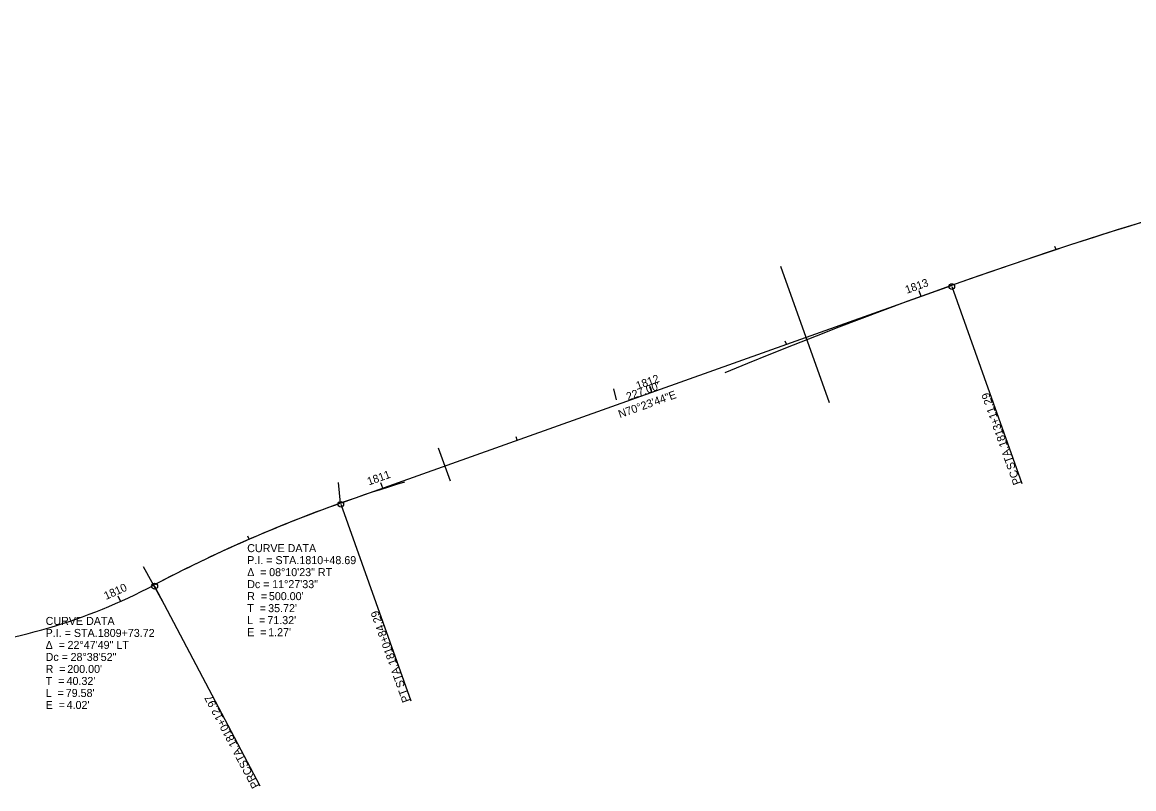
# Model space of a CAD drawing. Extents: x 152022 to 153516, y 330669 to 331133.
# Drawn here: x 152730.9 to 153119.9, y 330864.1 to 331132.2 of the extents above; entities that cross this region are included whole.
import ezdxf

# ---------------------------------------------------------------- set-up
doc = ezdxf.new("R2010")
doc.units = 0
for name, color, linetype in [('_CIVIL_CONSTRUCTION', 7, 'Continuous'), ('Default', 7, 'Continuous'), ('GE_P_Alignment_100_Bearings', 7, 'Continuous'), ('PF_P_Grade_Line', 7, 'Continuous'), ('PF_X_Ground_Line', 7, 'Continuous'), ('PV_P_Bikeway', 7, 'Continuous'), ('SC_Scratch1', 7, 'Continuous'), ('SC_Scratch2', 7, 'Continuous')]:
    doc.layers.add(name, color=color, linetype=linetype)

msp = doc.modelspace()

# ---------------------------------------------------------------- linework, layer by layer
at = {"layer": '_CIVIL_CONSTRUCTION'}
for p, q in [((152996.33, 331046.87), (153013.32, 330999.17)), ((152842.28, 330963.96), (153056.13, 331040.13)), ((152937.8, 331004.03), (152938.75, 331000.13)), ((152876.5, 330983.33), (152880.73, 330971.74)), ((152842.28, 330963.96), (152841.59, 330971.25)), ((152773.26, 330941.82), (152779.95, 330929.87))]:
    msp.add_line(p, q, dxfattribs=at)
for centre, radius, start, end in [((153605.39, 329498), 1637.02, 93.33638, 112.58015), ((153605.39, 329498), 1637.02, 93.33638, 109.60446), ((153010.05, 330492.95), 500, 106.8957, 117.7774), ((153010.05, 330492.95), 500, 109.6045, 117.7774)]:
    msp.add_arc(centre, radius, start, end, dxfattribs=at)
at = {"layer": 'Default'}
msp.add_line((152842.28, 330963.96), (153056.13, 331040.13), dxfattribs=at)
for centre, radius, start, end in [((153605.39, 329498), 1637.02, 93.33638, 109.60446), ((153010.05, 330492.95), 500, 109.6045, 117.7774), ((152683.82, 331112.28), 200, 274.9806, 297.7774)]:
    msp.add_arc(centre, radius, start, end, dxfattribs=at)
at = {"layer": 'GE_P_Alignment_100_Bearings'}
msp.add_line((152842.28, 330963.96), (153056.13, 331040.13), dxfattribs=at)
for centre, radius, start, end in [((153605.39, 329498), 1637.02, 93.33638, 109.60446), ((153010.05, 330492.95), 500, 109.6045, 117.7774), ((152683.82, 331112.28), 200, 274.9806, 297.7774)]:
    msp.add_arc(centre, radius, start, end, dxfattribs=at)
at = {"layer": 'PF_P_Grade_Line'}
for p, q in [((153056.25, 331039.77), (153080.77, 330970.92)), ((152842.41, 330963.61), (152866.9, 330894.84)), ((152777.24, 330934.93), (152814.05, 330865.04))]:
    msp.add_line(p, q, dxfattribs=at)
for centre, radius in [((153056.25, 331039.77), 0.975), ((152842.41, 330963.61), 0.973), ((152777.24, 330934.93), 1.05)]:
    msp.add_circle(centre, radius, dxfattribs=at)
at = {"layer": 'SC_Scratch2'}
for p, q in [((153092.74, 331052.68), (153092.36, 331053.82)), ((153045.49, 331036.34), (153044.82, 331038.22)), ((152998.38, 331019.56), (152997.98, 331020.69)), ((152951.28, 331002.79), (152950.61, 331004.67)), ((152904.18, 330986.01), (152903.78, 330987.14)), ((152857.08, 330969.23), (152856.41, 330971.12)), ((152810.4, 330951.36), (152809.92, 330952.46)), ((152765.36, 330929.66), (152764.55, 330931.49))]:
    msp.add_line(p, q, dxfattribs=at)

# ---------------------------------------------------------------- texts
at = {"layer": 'PF_P_Grade_Line'}
for s, rotation, p in [('1813+11.29', 109.6045, (153075.83, 330984.18)), (' STA. ', 109.6045, (153079, 330975.28)), ('PC', 109.6045, (153080.54, 330970.96)), ('1810+84.29', 109.6091, (152862.08, 330907.9)), (' STA. ', 109.6091, (152865.25, 330898.99)), ('PT', 109.6091, (152866.73, 330894.83)), ('1810+12.97', 117.8821, (152806.32, 330879.59)), (' STA. ', 117.8821, (152810.74, 330871.23)), ('PRC', 117.8821, (152813.99, 330865.1))]:
    msp.add_text(s, height=2.8, rotation=rotation, dxfattribs=at).set_placement(p)
at = {"layer": 'PF_X_Ground_Line'}
msp.add_text('N70°23\'44"E', height=2.8, rotation=19.6045, dxfattribs=at).set_placement((152940.11, 330993.71))
at = {"layer": 'PV_P_Bikeway'}
for s, p in [('CURVE DATA', (152809.66, 330946.85)), ('P.I. = STA. ', (152809.66, 330942.65)), ('1810+48.69', (152827.92, 330942.65)), ('Δ  = ', (152809.66, 330938.45)), ('08°10\'23" RT', (152817.33, 330938.45)), ('11°27\'33"', (152818.39, 330934.25)), ('Dc = ', (152809.66, 330934.25)), ('R  = ', (152809.66, 330930.05)), ("500.00'", (152817.24, 330930.05)), ('T  = ', (152809.66, 330925.85)), ("35.72'", (152816.99, 330925.85)), ('CURVE DATA', (152739.11, 330921.38)), ('L  = ', (152809.66, 330921.65)), ("71.32'", (152816.7, 330921.65)), ('P.I. = STA. ', (152739.11, 330917.18)), ('1809+73.72', (152757.37, 330917.18)), ('E  = ', (152809.66, 330917.45)), ("1.27'", (152817, 330917.45)), ('Δ  = ', (152739.11, 330912.98)), ('22°47\'49" LT', (152746.78, 330912.98)), ('Dc = ', (152739.11, 330908.78)), ('28°38\'52"', (152747.84, 330908.78)), ('R  = ', (152739.11, 330904.58)), ("200.00'", (152746.69, 330904.58)), ('T  = ', (152739.11, 330900.38)), ("40.32'", (152746.44, 330900.38)), ('L  = ', (152739.11, 330896.18)), ("79.58'", (152746.15, 330896.18)), ('E  = ', (152739.11, 330891.98)), ("4.02'", (152746.45, 330891.98))]:
    msp.add_text(s, height=2.8, dxfattribs=at).set_placement(p)
at = {"layer": 'SC_Scratch1'}
msp.add_text("227.00'", height=2.8, rotation=19.6045, dxfattribs=at).set_placement((152942.9, 330999.84))
at = {"layer": 'SC_Scratch2'}
for s, rotation, p in [('1813', 19.6045, (153040.51, 331037.22)), ('1812', 19.6045, (152946.3, 331003.67)), ('1811', 19.6045, (152852.22, 330970.16)), ('1810', 24.0616, (152760.27, 330930.12))]:
    msp.add_text(s, height=2.8, rotation=rotation, dxfattribs=at).set_placement(p)

doc.saveas('drawing.dxf')
